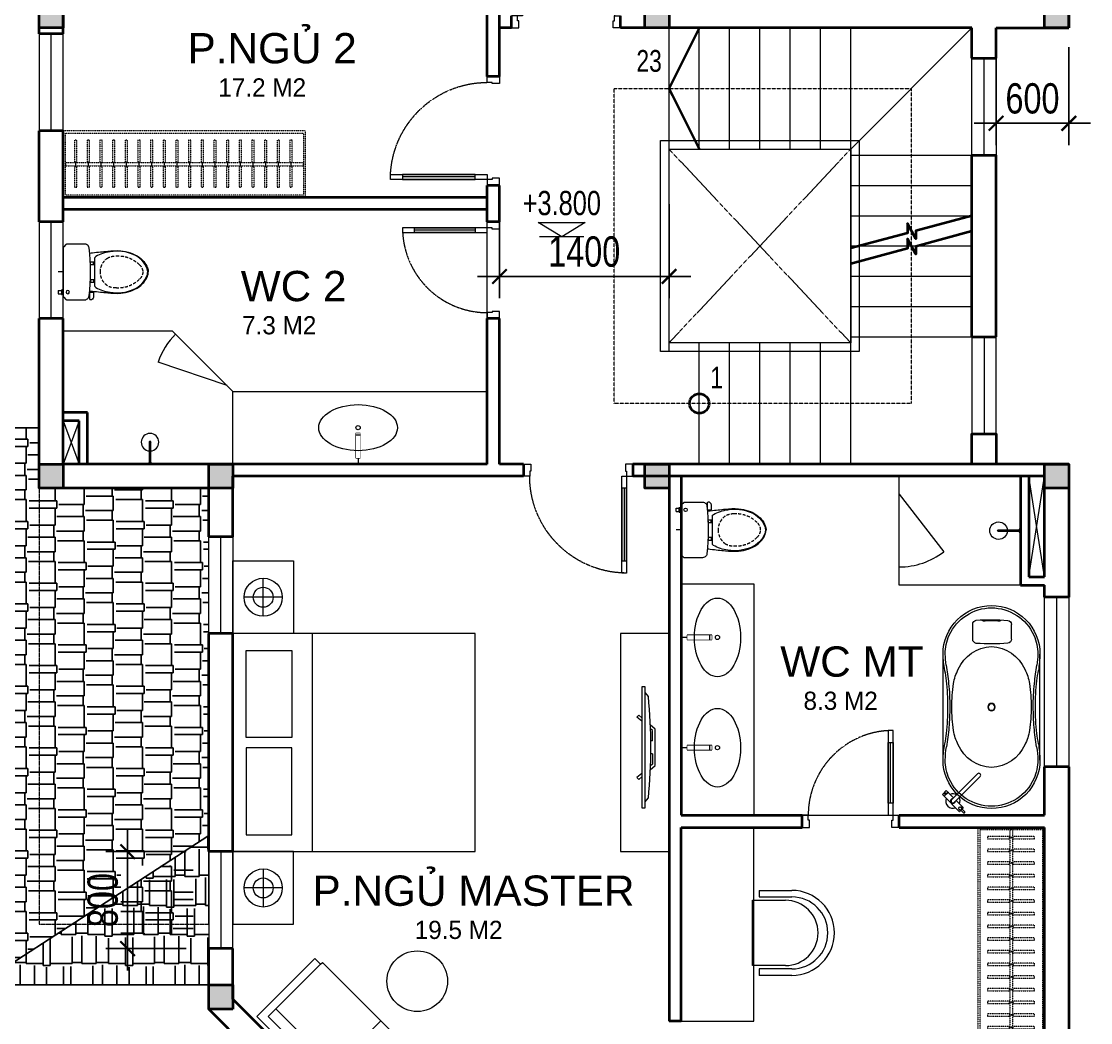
# Model space of a CAD drawing. Header units: millimetres. Extents: x 33748 to 451939, y -263262 to 62681.
# Drawn here: x 209962 to 218787, y -73927 to -65662 of the extents above; entities that cross this region are included whole.
import ezdxf

# ---------------------------------------------------------------- set-up
doc = ezdxf.new("R2010")
doc.units = ezdxf.units.MM
doc.header["$PDMODE"] = 98
for name, pattern in [('DASHED', [0.75, 0.5, -0.25]), ('HIDDEN', [0.375, 0.25, -0.125]), ('HIDDEN2', [0.1875, 0.125, -0.0625]), ('X-5M-G-MB PHONGNGU$0$HIDDEN2', [0.1875, 0.125, -0.0625]), ('xref-thap C (mb tang 32-2)$0$HIDDEN', [0.375, 0.25, -0.125]), ('Xref-VCMT-BT3 - tuong bao$0$HIDDEN', [0.375, 0.25, -0.125])]:
    doc.linetypes.add(name, pattern=pattern)
doc.layers.get('Defpoints').update_dxf_attribs({"color": 202, "lineweight": 13})
for name, color, linetype, lineweight in [('-CONCRETE', 1, 'Continuous', 35), ('-DOOR', 137, 'Continuous', 9), ('-FURNITURE', 46, 'Continuous', 9), ('-HIDE', 3, 'HIDDEN', 13), ('-KH', 143, 'Continuous', 13), ('-LINE1', 7, 'Continuous', 18), ('-TEXT', 7, 'Continuous', 15), ('-WALL', 4, 'Continuous', 35), ('Bighome_khuat', 251, 'DASHED', 5)]:
    doc.layers.add(name, color=color, linetype=linetype, lineweight=lineweight)
for name, color, linetype in [('-HATCH CONCRETE', 54, 'Continuous'), ('12. NET DIM', 9, 'Continuous'), ('13. NET HATCH', 252, 'Continuous'), ('SOLO', 7, 'Continuous'), ('TEXT25', 2, 'Continuous')]:
    doc.layers.add(name, color=color, linetype=linetype)
doc.styles.add('1', font='arial.ttf')
doc.styles.add('AVANH', font='', dxfattribs={"width": 0.8})
doc.styles.get("Standard").update_dxf_attribs({"font": 'arial.ttf'})
doc.styles.add('T1', font='', dxfattribs={"height": 200})
doc.styles.get('AVANH').set_extended_font_data('.VnAvantH')
doc.styles.get('T1').set_extended_font_data('VNgeometric Light')
doc.dimstyles.new('C_100A3', dxfattribs={"dimscale": 100, "dimtxt": 2.5, "dimasz": 1.2, "dimexe": 1.8, "dimexo": 0, "dimgap": 0.75, "dimtad": 1, "dimdec": 0, "dimzin": 0, "dimdsep": 46, "dimtxsty": 'AVANH', "dimblk": 'ARCHTICK', "dimcen": 0, "dimdle": 1.8, "dimclrd": 256, "dimclre": 256, "dimclrt": 7, "dimadec": 0, "dimazin": 0, "dimtfac": 0.0001, "dimtdec": 0, "dimtix": 1, "dimtmove": 2, "dimatfit": 3, "dimldrblk": 'ARCHTICK', "dimfxl": 1.8, "dimtolj": 1, "dimtzin": 0, "dimarcsym": 0})

# ---------------------------------------------------------------- blocks, each defined once
blk = doc.blocks.new('_ARCHTICK')
at = {"const_width": 0.15}
blk.add_lwpolyline([(-0.5, -0.5), (0.5, 0.5)], dxfattribs=at)
blk = doc.blocks.new('*D138')
at = {"layer": '12. NET DIM', "lineweight": -2, "transparency": 16777216}
for p, q in [((218007.5, -65875), (218007.5, -66683.1)), ((218607.5, -65875), (218607.5, -66683.1)), ((218787.5, -66503.1), (217827.5, -66503.1))]:
    blk.add_line(p, q, dxfattribs=at)
at = {"layer": 'Defpoints', "color": 0, "transparency": 16777216}
for p in [(218007.5, -65875), (218607.5, -65875), (218007.5, -66503.1)]:
    blk.add_point(p, dxfattribs=at)
at = {"layer": '12. NET DIM', "lineweight": -2, "transparency": 16777216, "xscale": 120, "yscale": 120, "zscale": 120, "rotation": 180}
blk.add_blockref('_ARCHTICK', (218007.5, -66503.1), dxfattribs=at)
at = {"layer": '12. NET DIM', "lineweight": -2, "transparency": 16777216, "xscale": 120, "yscale": 120, "zscale": 120}
blk.add_blockref('_ARCHTICK', (218607.5, -66503.1), dxfattribs=at)
at = {"layer": '12. NET DIM', "color": 7, "transparency": 16777216, "insert": (218307.5, -66298.8), "char_height": 250, "attachment_point": 5, "style": 'AVANH'}
blk.add_mtext('\\A1;600', dxfattribs=at)
blk = doc.blocks.new('A$C52EE6B0C')
for p, q in [((-17.21, 15.73), (17.22, 15.73)), ((-17.21, -15.76), (17.25, -15.76))]:
    blk.add_line(p, q)
for radius in [1.2, 1.06]:
    blk.add_circle((0, -0.01), radius)
for centre, radius, start, end in [((-17.24, -0.01), 15.75, 90, 180.006), ((-17.26, 0.1), 14.92, 89.8926, 114.0143), ((-18.18, -21.57), 37.31, 80.3254, 88.5595), ((-17.86, -16.41), 31.44, 80.9553, 88.8517), ((3.49, 116.01), 102.69, 260.8064, 264.3565), ((10, 158.8), 145.24, 261.3218, 262.6566), ((-0.88, 77.07), 62.8, 262.9723, 270.8035), ((0.89, 77.07), 62.8, 269.1965, 277.0277), ((0.58, 84.46), 70.9, 269.5363, 275.751), ((-18.44, 226.88), 214.55, 276.9922, 278.5968), ((-9.99, 158.8), 145.24, 277.3434, 278.6782), ((18.19, -21.57), 37.31, 91.4405, 99.6746), ((17.5, -11.01), 26.04, 90.5716, 98.5262), ((17.38, 0.65), 14.38, 65.524, 90.5716), ((17.25, -0.01), 15.75, 359.994, 90), ((-17.21, 0), 15.03, 114.0143, 180.0588), ((-7.45, -0.4), 12.19, 113.3669, 178.172), ((-5.42, -2.21), 14.69, 98.5198, 117.8513), ((-0.26, -36.68), 49.55, 89.6984, 98.5198), ((-0.44, 89.41), 75.84, 265.3361, 270.3355), ((0.27, -36.68), 49.55, 81.4802, 90.3016), ((5.43, -2.21), 14.69, 62.1487, 81.4802), ((7.46, -0.4), 12.19, 1.828, 66.6331), ((17.03, -0.12), 15.22, 0.4019, 65.524), ((28.3, 2.77), 0.286, 160.8079, 185.6776), ((1.03, 0.06), 27.11, 359.8448, 5.6776), ((28.15, 2.82), 0.123, 123.4741, 160.8079), ((28.12, 2.87), 0.0732, 85.7912, 123.4741), ((28.11, 2.83), 0.109, 39.0943, 85.7912), ((27.99, 2.72), 0.275, 4.9413, 41.0024), ((1.84, 0.05), 26.56, 359.8607, 5.8154), ((-17.24, -0.02), 15.75, 179.994, 270), ((-17.21, -0.03), 15.03, 179.9411, 245.9857), ((-7.45, 0.37), 12.19, 181.828, 246.6331), ((7.46, 0.37), 12.19, 293.3669, 358.172), ((17.25, -0.02), 15.75, 270, 0.006), ((17.03, 0.09), 15.22, 294.476, 359.5981), ((1.03, -0.09), 27.11, 354.3224, 0.1552), ((28.3, -2.8), 0.286, 174.3224, 199.1921), ((28.15, -2.85), 0.123, 199.1921, 236.5259), ((28.12, -2.89), 0.0732, 236.5259, 274.2088), ((28.11, -2.86), 0.109, 274.2088, 320.9057), ((27.99, -2.75), 0.275, 318.9976, 355.0587), ((1.84, -0.08), 26.56, 354.1846, 0.1393), ((-17.26, -0.13), 14.92, 245.9857, 270.1074), ((3.49, -116.04), 102.69, 95.6435, 99.1936), ((-5.42, 2.18), 14.69, 242.1487, 261.4802), ((-0.26, 36.65), 49.55, 261.4802, 270.3016), ((-0.44, -89.44), 75.84, 89.6645, 94.6639), ((0.27, 36.65), 49.55, 269.6984, 278.5198), ((0.58, -84.49), 70.9, 84.249, 90.4637), ((5.43, 2.18), 14.69, 278.5198, 297.8513), ((17.38, -0.67), 14.38, 269.4284, 294.476), ((-18.18, 21.54), 37.31, 271.4405, 279.6746), ((-17.86, 16.38), 31.44, 271.1483, 279.0447), ((10, -158.82), 145.24, 97.3434, 98.6782), ((-0.88, -77.1), 62.8, 89.1965, 97.0277), ((0.89, -77.1), 62.8, 82.9723, 90.8035), ((-18.44, -226.91), 214.55, 81.4032, 83.0078), ((-9.99, -158.82), 145.24, 81.3218, 82.6566), ((18.19, 21.54), 37.31, 260.3254, 268.5595), ((17.5, 10.99), 26.04, 261.4738, 269.4284)]:
    blk.add_arc(centre, radius, start, end)
at = {"layer": 'Defpoints'}
for tag, p in [('MODELNUMBER', (0, 0)), ('TRADENAME', (0, 0)), ('PRODUCT', (0, 0)), ('MATERIAL', (0, -0.01))]:
    blk.add_attdef(tag, p, '', height=0.001, dxfattribs=at)
blk = doc.blocks.new('A$C4D835AF5')
at = {"layer": '-FURNITURE', "ltscale": 8}
for p, q in [((-3.94, 0.33), (-3.94, 0.87)), ((-3.86, 0.31), (-3.92, 0.31)), ((3.15, 0.91), (-3.9, 0.91)), ((-3.55, 0.46), (-3.55, 0.49)), ((-3.34, 0.49), (-3.34, 0.46)), ((-0.59, 0), (-0.59, -12.09)), ((0.59, 0), (0.59, -12.09)), ((3.15, -0.91), (3.15, 0.91)), ((3.17, 0.9), (3.15, 0.9)), ((3.17, -0.9), (3.17, 0.9)), ((3.19, 0.91), (3.98, 0.91)), ((4, -0.89), (4, 0.89)), ((-3.94, -0.87), (-3.94, -0.33)), ((-3.86, -0.31), (-3.92, -0.31)), ((-0.59, -0.91), (-3.9, -0.91)), ((-3.7, -0.45), (-3.7, -0.42)), ((-3.63, -0.46), (-3.62, -0.45)), ((-3.59, -0.47), (-3.59, -0.46)), ((-3.52, -0.47), (-3.52, -0.47)), ((-3.48, -0.49), (-3.49, -0.47)), ((-3.41, -0.49), (-3.4, -0.47)), ((-3.37, -0.47), (-3.37, -0.47)), ((-3.3, -0.47), (-3.3, -0.46)), ((-3.26, -0.46), (-3.27, -0.45)), ((-3.19, -0.45), (-3.19, -0.42)), ((3.15, -0.91), (0.59, -0.91)), ((3.17, -0.9), (3.15, -0.9)), ((3.19, -0.91), (3.98, -0.91))]:
    blk.add_line(p, q, dxfattribs=at)
for radius in [0.311, 0.264]:
    blk.add_circle((3.58, 0), radius, dxfattribs=at)
for centre, radius, start, end in [((-5.16, 0), 0.25, 92.2606, 178.0931), ((-5.17, -0.01), 0.24, 175.3989, 267.6837), ((-5.41, -2528.91), 2529.16, 89.96608, 89.99458), ((-3.9, 0.87), 0.0394, 90, 180), ((-3.92, 0.33), 0.0197, 180, 270), ((-3.44, -0.18), 0.68, 90.0156, 98.8981), ((-3.45, -0.18), 0.68, 81.1019, 89.9843), ((0, 0), 2.36, 22.5403, 157.4597), ((0, 0), 0.787, 318.5904, 221.4096), ((0, 0), 0.591, 0, 180), ((3.19, 0.89), 0.0197, 90, 180), ((3.98, 0.89), 0.0197, 0, 90), ((-4.56, 275.44), 275.69, 269.8714, 270.1344), ((-3.92, -0.33), 0.0197, 90, 180), ((-3.9, -0.87), 0.0394, 180, 270), ((-3.69, -0.45), 0.0116, 184.9731, 258.0341), ((-3.65, -0.25), 0.212, 257.2816, 272.5837), ((-3.64, -0.45), 0.0113, 272.4657, 345.4476), ((-3.58, -0.47), 0.0111, 186.415, 247.4427), ((-3.54, -0.29), 0.191, 257.5175, 274.7853), ((-3.53, -0.47), 0.013, 270.8628, 343.9334), ((-3.47, -0.49), 0.0123, 192.379, 260.1423), ((-3.45, -0.3), 0.207, 262.2006, 277.9341), ((-3.42, -0.49), 0.0113, 277.3078, 350.62), ((-3.36, -0.47), 0.012, 194.1286, 259.0417), ((-3.34, -0.27), 0.209, 264.2063, 279.0284), ((-3.31, -0.47), 0.013, 269.1876, 350.2219), ((-3.25, -0.45), 0.0111, 194.1922, 261.8514), ((-3.24, -0.24), 0.225, 267.1756, 281.6728), ((-3.2, -0.45), 0.0128, 280.6032, 352.1474), ((0, 0), 2.36, 202.5403, 255.4906), ((0, 0), 2.36, 284.5093, 337.4597), ((3.19, -0.89), 0.0197, 180, 270), ((3.98, -0.89), 0.0197, 270, 0), ((0, -12.09), 0.591, 180, 0)]:
    blk.add_arc(centre, radius, start, end, dxfattribs=at)
blk.add_ellipse((-3.44, 0), major_axis=(0.555, 0), ratio=0.849194, dxfattribs=at)
for tag, p in [('MODELNUMBER', (0, 0.01)), ('TRADENAME', (0, 0.01)), ('PRODUCT', (0, 0.01)), ('MATERIAL', (0, 0))]:
    blk.add_attdef(tag, p, '', height=0.001, dxfattribs=at)
blk = doc.blocks.new('A$C513779E1')
at = {"layer": '-FURNITURE', "ltscale": 5}
for p, q in [((-155.7, -560.1), (-155.7, -682.4)), ((164.3, -560.8), (164.3, -681.6))]:
    blk.add_line(p, q, dxfattribs=at)
for centre, radius, start, end in [((-121.5, -559.8), 34.2, 97.7975, 180.47864), ((-0.7, -2204.4), 1683.2, 85.38531, 94.27463), ((130.1, -560.6), 34.2, 359.55879, 82.23993), ((-121.5, -682.7), 34.2, 179.46505, 262.14619), ((130.1, -681.9), 34.2, 277.70376, 0.3849), ((-1.1, 961.9), 1683.2, 265.73815, 274.62744)]:
    blk.add_arc(centre, radius, start, end, dxfattribs=at)
at = {"layer": '-FURNITURE', "ltscale": 8}
ref = blk.add_blockref('A$C4D835AF5', (-319.2, 776.1), dxfattribs=dict(at, xscale=-25.08682081009749, yscale=25.08682081009749, zscale=25.08682081009749, rotation=45))
ref.add_attrib('MODELNUMBER', 'K-T97328-4', (-319.3, 776.3), dxfattribs={"layer": 'Defpoints', "height": 0.0251, "rotation": 225})
ref.add_attrib('TRADENAME', 'PURIST', (-319.2, 776.3), dxfattribs={"layer": 'Defpoints', "height": 0.0251, "rotation": 225})
ref.add_attrib('PRODUCT', 'BATH FILLER', (-319.2, 776.2), dxfattribs={"layer": 'Defpoints', "height": 0.0251, "rotation": 225})
ref.add_attrib('MATERIAL', 'PREMIUM MATERIALS', (-319.2, 776.2), dxfattribs={"layer": 'Defpoints', "height": 0.0251, "rotation": 225})
at = {"layer": '-FURNITURE', "xscale": 25.39829667096628, "yscale": 25.39829667096628, "zscale": 25.39829667096628, "rotation": 270}
blk.add_blockref('A$C52EE6B0C', (0, 0), dxfattribs=at).add_auto_attribs({'MODELNUMBER': 'K-1800', 'TRADENAME': 'ABRAZO', 'PRODUCT': 'BATH', 'MATERIAL': 'LITHOCAST'})
blk = doc.blocks.new('shower')
for points in [[(180919.3, -32316.5), (180912.3, -32316.5), (180912.3, -32146.6), (180919.3, -32146.6)], [(180929.4, -32326.6), (180902.3, -32326.6), (180902.3, -32316.5), (180929.4, -32316.5)]]:
    blk.add_lwpolyline(points, close=True)
for radius, start, end in [(72, 272.79067, 267.20933), (8.35, 294.83554, 245.16446)]:
    blk.add_arc((180915.8, -32146.6), radius, start, end)
blk = doc.blocks.new('A$C18091ED7')
for p, q in [((0, -42.1), (0, 0)), ((146.1, -26.6), (179.2, -26.6)), ((146.1, -26.6), (146.1, -30.2)), ((146.1, -30.2), (165.8, -30.2)), ((153.1, -36.8), (146.1, -30.2)), ((152.3, 0), (152.3, -26.6)), ((152.3, 0), (179.2, 0)), ((153.1, -36.8), (165.8, -36.8)), ((153.1, -39.7), (153.1, -36.8)), ((153.1, -39.7), (178.4, -39.7)), ((153.1, -39.7), (178.4, -39.7)), ((153.1, -39.7), (153.1, -42.1)), ((185.4, -30.2), (165.8, -30.2)), ((178.4, -36.8), (165.8, -36.8)), ((185.4, -30.2), (178.4, -36.8)), ((178.4, -36.8), (178.4, -39.7)), ((178.4, -39.7), (178.4, -42.1)), ((179.2, 0), (179.2, -26.6)), ((179.2, -26.6), (185.4, -26.6)), ((185.4, -26.6), (185.4, -30.2)), ((165.4, -262), (165.4, -289.7)), ((167.9, -259.5), (228.1, -259.5)), ((230.6, -274.3), (230.6, -262)), ((-83.3, -267.4), (-83.3, -300)), ((-83.3, -278.5), (-83.3, -287.6)), ((-60.9, -290), (-83.3, -290)), ((-62.9, -265.4), (-81.3, -265.4)), ((-60.9, -267.4), (-60.9, -300)), ((60.9, -267.4), (60.9, -300)), ((60.9, -290), (83.3, -290)), ((62.9, -265.4), (81.3, -265.4)), ((83.3, -267.4), (83.3, -300)), ((83.3, -278.5), (83.3, -287.6)), ((167.9, -292.2), (206.7, -292.2))]:
    blk.add_line(p, q)
for points in [[(230, -218.5, -0.137407), (225.5, -234.6), (221.8, -240.7, -0.236081), (198.3, -255.5, -0.051961), (-198.3, -255.5, -0.236081), (-221.8, -240.7), (-225.5, -234.6, -0.137407), (-230, -218.5), (-230, -72, -0.198912), (-226.4, -63.2), (-208.9, -45.8, -0.198912), (-200.1, -42.1), (0, -42.1), (200.1, -42.1, -0.198912), (208.9, -45.8), (226.4, -63.2, -0.198912), (230, -72)], [(144.1, -619, -0.212405), (26.3, -734.5, -0.027685), (-0.6, -738.6, -0.022279), (-26.3, -734.5, -0.212405), (-144.1, -619, -0.142796), (-167.2, -428, -0.093005), (-127.9, -309.1, -0.256439), (-111.2, -300), (0, -300), (111.2, -300, -0.256439), (127.9, -309.1, -0.093005), (167.2, -428, -0.142796)]]:
    blk.add_lwpolyline(points, format="xyb", close=True)
at = {"linetype": 'xref-thap C (mb tang 32-2)$0$HIDDEN', "ltscale": 100}
blk.add_lwpolyline([(61, -669, -0.199031), (0, -698.8, -0.199031), (-61, -669, -0.218924), (-131.9, -478.3, -0.153791), (-112.5, -404, -0.236701), (0, -347.6, -0.236701), (112.5, -404, -0.153791), (131.9, -478.3, -0.218924)], format="xyb", close=True, dxfattribs=at)
blk.add_circle((165.8, -78.4), 13.9)
for centre, radius, start, end in [((167.9, -262), 2.47, 90, 180), ((-81.3, -267.4), 1.98, 90, 180), ((-62.9, -267.4), 1.98, 0, 90), ((62.9, -267.4), 1.98, 90, 180), ((81.3, -267.4), 1.98, 0, 90), ((167.9, -289.7), 2.47, 180, 270), ((206.7, -276.7), 15.5, 270, 306.46585), ((168.4, -224.8), 80.1, 306.46585, 320.31229), ((228.1, -274.3), 2.47, 320.31229, 0)]:
    blk.add_arc(centre, radius, start, end)
for points in [[(-155.6, -259.5), (-156.6, -267.3), (-164.3, -328.4), (-169.2, -385.1), (-183.7, -527.8), (-135.6, -679.1), (-50.3, -735.2), (-19.7, -741.1), (0, -743.7)], [(155.6, -259.5), (156.6, -267.3), (164.3, -328.4), (169.2, -385.1), (183.7, -527.8), (135.6, -679.1), (50.3, -735.2), (19.7, -741.1), (0, -743.7)]]:
    blk.add_open_spline(points, degree=3, knots=[130.613938, 130.613938, 130.613938, 130.613938, 152.852109, 311.129351, 417.703951, 561.383393, 697.692632, 710.812262, 710.812262, 710.812262, 710.812262])
blk = doc.blocks.new('*U52')
at = {"color": 251}
blk.add_line((-70, 100), (-70, 600), dxfattribs=at)
for points in [[(-50, 0), (-50, 700), (-90, 700), (-90, 0)], [(-50, 100), (-90, 100), (-90, 600), (-50, 600)], [(-800, -100), (-740, -100), (-740, -40), (-750, -40), (-750, 0), (-800, 0)], [(0, -100), (-60, -100), (-60, -40), (-50, -40), (-50, 0), (0, 0)]]:
    blk.add_lwpolyline(points, close=True)
at = {"layer": 'Bighome_khuat', "linetype": 'Xref-VCMT-BT3 - tuong bao$0$HIDDEN'}
blk.add_arc((-50, 0), 700, 90, 180, dxfattribs=at)
blk = doc.blocks.new('*U139')
at = {"linetype": 'X-5M-G-MB PHONGNGU$0$HIDDEN2'}
for points in [[(0, 600), (0, 0), (3054.4, 0), (3054.4, 600)], [(3034.4, 580), (3034.4, 20), (20, 20), (20, 580)], [(3034.4, 286.7), (3034.4, 313.1), (20, 313.1), (20, 286.7)], [(113.8, 319.2), (109.4, 319.2), (109.4, 280.4), (113.8, 280.4)], [(227.8, 319.2), (223.4, 319.2), (223.4, 280.4), (227.8, 280.4)], [(341.8, 319.2), (337.4, 319.2), (337.4, 280.4), (341.8, 280.4)], [(455.8, 319.2), (451.4, 319.2), (451.4, 280.4), (455.8, 280.4)], [(569.8, 319.2), (565.4, 319.2), (565.4, 280.4), (569.8, 280.4)], [(683.8, 319.2), (679.4, 319.2), (679.4, 280.4), (683.8, 280.4)], [(797.8, 319.2), (793.4, 319.2), (793.4, 280.4), (797.8, 280.4)], [(911.8, 319.2), (907.4, 319.2), (907.4, 280.4), (911.8, 280.4)], [(1025.8, 319.2), (1021.4, 319.2), (1021.4, 280.4), (1025.8, 280.4)], [(1139.8, 319.2), (1135.4, 319.2), (1135.4, 280.4), (1139.8, 280.4)], [(1253.8, 319.2), (1249.4, 319.2), (1249.4, 280.4), (1253.8, 280.4)], [(1367.8, 319.2), (1363.4, 319.2), (1363.4, 280.4), (1367.8, 280.4)], [(1481.8, 319.2), (1477.4, 319.2), (1477.4, 280.4), (1481.8, 280.4)], [(1595.8, 319.2), (1591.4, 319.2), (1591.4, 280.4), (1595.8, 280.4)], [(1709.8, 319.2), (1705.4, 319.2), (1705.4, 280.4), (1709.8, 280.4)], [(1823.8, 319.2), (1819.4, 319.2), (1819.4, 280.4), (1823.8, 280.4)], [(1937.8, 319.2), (1933.4, 319.2), (1933.4, 280.4), (1937.8, 280.4)], [(2051.8, 319.2), (2047.4, 319.2), (2047.4, 280.4), (2051.8, 280.4)], [(2165.8, 319.2), (2161.4, 319.2), (2161.4, 280.4), (2165.8, 280.4)], [(2279.8, 319.2), (2275.4, 319.2), (2275.4, 280.4), (2279.8, 280.4)], [(2393.8, 319.2), (2389.4, 319.2), (2389.4, 280.4), (2393.8, 280.4)], [(2507.8, 319.2), (2503.4, 319.2), (2503.4, 280.4), (2507.8, 280.4)], [(2621.8, 319.2), (2617.4, 319.2), (2617.4, 280.4), (2621.8, 280.4)], [(2735.8, 319.2), (2731.4, 319.2), (2731.4, 280.4), (2735.8, 280.4)], [(2849.8, 319.2), (2845.4, 319.2), (2845.4, 280.4), (2849.8, 280.4)], [(2963.8, 319.2), (2959.4, 319.2), (2959.4, 280.4), (2963.8, 280.4)]]:
    blk.add_lwpolyline(points, close=True, dxfattribs=at)
for points in [[(122.2, 313.1), (122.2, 515.2), (100.2, 515.2), (100.2, 313.1)], [(236.2, 313.1), (236.2, 515.2), (214.2, 515.2), (214.2, 313.1)], [(350.2, 313.1), (350.2, 515.2), (328.2, 515.2), (328.2, 313.1)], [(464.2, 313.1), (464.2, 515.2), (442.2, 515.2), (442.2, 313.1)], [(578.2, 313.1), (578.2, 515.2), (556.2, 515.2), (556.2, 313.1)], [(692.2, 313.1), (692.2, 515.2), (670.2, 515.2), (670.2, 313.1)], [(806.2, 313.1), (806.2, 515.2), (784.2, 515.2), (784.2, 313.1)], [(920.2, 313.1), (920.2, 515.2), (898.2, 515.2), (898.2, 313.1)], [(1034.2, 313.1), (1034.2, 515.2), (1012.2, 515.2), (1012.2, 313.1)], [(1148.2, 313.1), (1148.2, 515.2), (1126.2, 515.2), (1126.2, 313.1)], [(1262.2, 313.1), (1262.2, 515.2), (1240.2, 515.2), (1240.2, 313.1)], [(1376.2, 313.1), (1376.2, 515.2), (1354.2, 515.2), (1354.2, 313.1)], [(1490.2, 313.1), (1490.2, 515.2), (1468.2, 515.2), (1468.2, 313.1)], [(1604.2, 313.1), (1604.2, 515.2), (1582.2, 515.2), (1582.2, 313.1)], [(1718.2, 313.1), (1718.2, 515.2), (1696.2, 515.2), (1696.2, 313.1)], [(1832.2, 313.1), (1832.2, 515.2), (1810.2, 515.2), (1810.2, 313.1)], [(1946.2, 313.1), (1946.2, 515.2), (1924.2, 515.2), (1924.2, 313.1)], [(2060.2, 313.1), (2060.2, 515.2), (2038.2, 515.2), (2038.2, 313.1)], [(2174.2, 313.1), (2174.2, 515.2), (2152.2, 515.2), (2152.2, 313.1)], [(2288.2, 313.1), (2288.2, 515.2), (2266.2, 515.2), (2266.2, 313.1)], [(2402.2, 313.1), (2402.2, 515.2), (2380.2, 515.2), (2380.2, 313.1)], [(2516.2, 313.1), (2516.2, 515.2), (2494.2, 515.2), (2494.2, 313.1)], [(2630.2, 313.1), (2630.2, 515.2), (2608.2, 515.2), (2608.2, 313.1)], [(2744.2, 313.1), (2744.2, 515.2), (2722.2, 515.2), (2722.2, 313.1)], [(2858.2, 313.1), (2858.2, 515.2), (2836.2, 515.2), (2836.2, 313.1)], [(2972.2, 313.1), (2972.2, 515.2), (2950.2, 515.2), (2950.2, 313.1)], [(100.2, 286.7), (100.2, 92.1), (122.2, 92.1), (122.2, 286.7)], [(214.2, 286.7), (214.2, 92.1), (236.2, 92.1), (236.2, 286.7)], [(328.2, 286.7), (328.2, 92.1), (350.2, 92.1), (350.2, 286.7)], [(442.2, 286.7), (442.2, 92.1), (464.2, 92.1), (464.2, 286.7)], [(556.2, 286.7), (556.2, 92.1), (578.2, 92.1), (578.2, 286.7)], [(670.2, 286.7), (670.2, 92.1), (692.2, 92.1), (692.2, 286.7)], [(784.2, 286.7), (784.2, 92.1), (806.2, 92.1), (806.2, 286.7)], [(898.2, 286.7), (898.2, 92.1), (920.2, 92.1), (920.2, 286.7)], [(1012.2, 286.7), (1012.2, 92.1), (1034.2, 92.1), (1034.2, 286.7)], [(1126.2, 286.7), (1126.2, 92.1), (1148.2, 92.1), (1148.2, 286.7)], [(1240.2, 286.7), (1240.2, 92.1), (1262.2, 92.1), (1262.2, 286.7)], [(1354.2, 286.7), (1354.2, 92.1), (1376.2, 92.1), (1376.2, 286.7)], [(1468.2, 286.7), (1468.2, 92.1), (1490.2, 92.1), (1490.2, 286.7)], [(1582.2, 286.7), (1582.2, 92.1), (1604.2, 92.1), (1604.2, 286.7)], [(1696.2, 286.7), (1696.2, 92.1), (1718.2, 92.1), (1718.2, 286.7)], [(1810.2, 286.7), (1810.2, 92.1), (1832.2, 92.1), (1832.2, 286.7)], [(1924.2, 286.7), (1924.2, 92.1), (1946.2, 92.1), (1946.2, 286.7)], [(2038.2, 286.7), (2038.2, 92.1), (2060.2, 92.1), (2060.2, 286.7)], [(2152.2, 286.7), (2152.2, 92.1), (2174.2, 92.1), (2174.2, 286.7)], [(2266.2, 286.7), (2266.2, 92.1), (2288.2, 92.1), (2288.2, 286.7)], [(2380.2, 286.7), (2380.2, 92.1), (2402.2, 92.1), (2402.2, 286.7)], [(2494.2, 286.7), (2494.2, 92.1), (2516.2, 92.1), (2516.2, 286.7)], [(2608.2, 286.7), (2608.2, 92.1), (2630.2, 92.1), (2630.2, 286.7)], [(2722.2, 286.7), (2722.2, 92.1), (2744.2, 92.1), (2744.2, 286.7)], [(2836.2, 286.7), (2836.2, 92.1), (2858.2, 92.1), (2858.2, 286.7)], [(2950.2, 286.7), (2950.2, 92.1), (2972.2, 92.1), (2972.2, 286.7)]]:
    blk.add_lwpolyline(points, dxfattribs=at)
blk = doc.blocks.new('A$C8a974c9c')
for p, q in [((1750.1, 2642.6), (1750.1, 2957.4)), ((1592.7, 2800), (1907.5, 2800)), ((1343, 2500), (1343, 700)), ((1750.1, 557.4), (1750.1, 242.6)), ((1592.7, 400), (1907.5, 400))]:
    blk.add_line(p, q)
for points in [[(2000, 3100), (1500.2, 3100), (1500.2, 2500), (2000, 2500)], [(1891, 2360), (1514.5, 2360), (1514.5, 1642.5), (1891, 1642.5)], [(1891, 840), (1514.5, 840), (1514.5, 1557.5), (1891, 1557.5)], [(2000, 100), (1500.2, 100), (1500.2, 700), (2000, 700)]]:
    blk.add_lwpolyline(points, close=True)
blk.add_lwpolyline([(2000, 2500), (0, 2500), (0, 700), (2000, 700), (2000, 2500)])
for centre, radius in [((1750.1, 2800), 157.4), ((1750.1, 2800), 82.4), ((1750.1, 400), 157.4), ((1750.1, 400), 82.4)]:
    blk.add_circle(centre, radius)
blk = doc.blocks.new('*U53')
at = {"color": 251}
blk.add_line((-70, 100), (-70, 700), dxfattribs=at)
for points in [[(-50, 0), (-50, 800), (-90, 800), (-90, 0)], [(-50, 100), (-90, 100), (-90, 700), (-50, 700)], [(-900, -100), (-840, -100), (-840, -40), (-850, -40), (-850, 0), (-900, 0)], [(0, -100), (-60, -100), (-60, -40), (-50, -40), (-50, 0), (0, 0)]]:
    blk.add_lwpolyline(points, close=True)
at = {"layer": 'Bighome_khuat', "linetype": 'Xref-VCMT-BT3 - tuong bao$0$HIDDEN'}
blk.add_arc((-50, 0), 800, 90, 180, dxfattribs=at)
blk = doc.blocks.new('XR.MB.LM123$0$tvi 1')
blk.add_lwpolyline([(28.5, 0), (28.5, -1000), (0, -1000), (0, 0)], close=True)
for points in [[(28.5, -50.3), (52.4, -80.9)], [(-24.1, -235.6), (-39.1, -251.8)], [(0, -284.8), (-39.1, -251.8)], [(0, -256), (-24.1, -235.6)], [(69.7, -315.1), (111.2, -350.3), (111.2, -649.7), (69.7, -684.9)], [(89.1, -445.7), (89.1, -360), (70.9, -344.6)], [(89.1, -445.7), (73.5, -445.7)], [(89.1, -554.3), (89.1, -640), (70.9, -655.4)], [(89.1, -554.3), (73.5, -554.3)], [(0, -715.2), (-39.1, -748.2)], [(-24.1, -764.4), (-39.1, -748.2)], [(0, -744), (-24.1, -764.4)], [(28.5, -949.7), (52.4, -919.1)]]:
    blk.add_lwpolyline(points)
blk.add_arc((-4025.2, -500), 4099, 354.13109, 5.86891)
blk = doc.blocks.new('Sink_Cicle')
blk.add_lwpolyline([(17.5, -50), (-17.5, -50), (-17.5, -252.3), (17.5, -252.3)], close=True)
blk.add_circle((0, -300), 17.5)
at = {"layer": 'Defpoints'}
blk.add_line((0, -100), (0, 0), dxfattribs=at)
blk.add_wipeout([(17.5, -50), (-17.5, -50), (-17.5, -252.3), (17.5, -252.3)])
at = {"layer": '-FURNITURE', "linetype": 'Continuous'}
blk.add_ellipse((0, -300), major_axis=(-325, 0), ratio=0.584615, dxfattribs=at)
blk.add_line((-17.5, -237.3), (17.5, -237.3))
blk = doc.blocks.new('*U59')
at = {"linetype": 'X-5M-G-MB PHONGNGU$0$HIDDEN2'}
for points in [[(0, 600), (0, 0), (2181.8, 0), (2181.8, 600)], [(2161.8, 580), (2161.8, 20), (20, 20), (20, 580)], [(2161.8, 286.7), (2161.8, 313.1), (20, 313.1), (20, 286.7)], [(113.8, 319.2), (109.4, 319.2), (109.4, 280.4), (113.8, 280.4)], [(227.8, 319.2), (223.4, 319.2), (223.4, 280.4), (227.8, 280.4)], [(341.8, 319.2), (337.4, 319.2), (337.4, 280.4), (341.8, 280.4)], [(455.8, 319.2), (451.4, 319.2), (451.4, 280.4), (455.8, 280.4)], [(569.8, 319.2), (565.4, 319.2), (565.4, 280.4), (569.8, 280.4)], [(683.8, 319.2), (679.4, 319.2), (679.4, 280.4), (683.8, 280.4)], [(797.8, 319.2), (793.4, 319.2), (793.4, 280.4), (797.8, 280.4)], [(911.8, 319.2), (907.4, 319.2), (907.4, 280.4), (911.8, 280.4)], [(1025.8, 319.2), (1021.4, 319.2), (1021.4, 280.4), (1025.8, 280.4)], [(1139.8, 319.2), (1135.4, 319.2), (1135.4, 280.4), (1139.8, 280.4)], [(1253.8, 319.2), (1249.4, 319.2), (1249.4, 280.4), (1253.8, 280.4)], [(1367.8, 319.2), (1363.4, 319.2), (1363.4, 280.4), (1367.8, 280.4)], [(1481.8, 319.2), (1477.4, 319.2), (1477.4, 280.4), (1481.8, 280.4)], [(1595.8, 319.2), (1591.4, 319.2), (1591.4, 280.4), (1595.8, 280.4)], [(1709.8, 319.2), (1705.4, 319.2), (1705.4, 280.4), (1709.8, 280.4)], [(1823.8, 319.2), (1819.4, 319.2), (1819.4, 280.4), (1823.8, 280.4)], [(1937.8, 319.2), (1933.4, 319.2), (1933.4, 280.4), (1937.8, 280.4)], [(2051.8, 319.2), (2047.4, 319.2), (2047.4, 280.4), (2051.8, 280.4)]]:
    blk.add_lwpolyline(points, close=True, dxfattribs=at)
for points in [[(122.2, 313.1), (122.2, 515.2), (100.2, 515.2), (100.2, 313.1)], [(236.2, 313.1), (236.2, 515.2), (214.2, 515.2), (214.2, 313.1)], [(350.2, 313.1), (350.2, 515.2), (328.2, 515.2), (328.2, 313.1)], [(464.2, 313.1), (464.2, 515.2), (442.2, 515.2), (442.2, 313.1)], [(578.2, 313.1), (578.2, 515.2), (556.2, 515.2), (556.2, 313.1)], [(692.2, 313.1), (692.2, 515.2), (670.2, 515.2), (670.2, 313.1)], [(806.2, 313.1), (806.2, 515.2), (784.2, 515.2), (784.2, 313.1)], [(920.2, 313.1), (920.2, 515.2), (898.2, 515.2), (898.2, 313.1)], [(1034.2, 313.1), (1034.2, 515.2), (1012.2, 515.2), (1012.2, 313.1)], [(1148.2, 313.1), (1148.2, 515.2), (1126.2, 515.2), (1126.2, 313.1)], [(1262.2, 313.1), (1262.2, 515.2), (1240.2, 515.2), (1240.2, 313.1)], [(1376.2, 313.1), (1376.2, 515.2), (1354.2, 515.2), (1354.2, 313.1)], [(1490.2, 313.1), (1490.2, 515.2), (1468.2, 515.2), (1468.2, 313.1)], [(1604.2, 313.1), (1604.2, 515.2), (1582.2, 515.2), (1582.2, 313.1)], [(1718.2, 313.1), (1718.2, 515.2), (1696.2, 515.2), (1696.2, 313.1)], [(1832.2, 313.1), (1832.2, 515.2), (1810.2, 515.2), (1810.2, 313.1)], [(1946.2, 313.1), (1946.2, 515.2), (1924.2, 515.2), (1924.2, 313.1)], [(2060.2, 313.1), (2060.2, 515.2), (2038.2, 515.2), (2038.2, 313.1)], [(100.2, 286.7), (100.2, 92.1), (122.2, 92.1), (122.2, 286.7)], [(214.2, 286.7), (214.2, 92.1), (236.2, 92.1), (236.2, 286.7)], [(328.2, 286.7), (328.2, 92.1), (350.2, 92.1), (350.2, 286.7)], [(442.2, 286.7), (442.2, 92.1), (464.2, 92.1), (464.2, 286.7)], [(556.2, 286.7), (556.2, 92.1), (578.2, 92.1), (578.2, 286.7)], [(670.2, 286.7), (670.2, 92.1), (692.2, 92.1), (692.2, 286.7)], [(784.2, 286.7), (784.2, 92.1), (806.2, 92.1), (806.2, 286.7)], [(898.2, 286.7), (898.2, 92.1), (920.2, 92.1), (920.2, 286.7)], [(1012.2, 286.7), (1012.2, 92.1), (1034.2, 92.1), (1034.2, 286.7)], [(1126.2, 286.7), (1126.2, 92.1), (1148.2, 92.1), (1148.2, 286.7)], [(1240.2, 286.7), (1240.2, 92.1), (1262.2, 92.1), (1262.2, 286.7)], [(1354.2, 286.7), (1354.2, 92.1), (1376.2, 92.1), (1376.2, 286.7)], [(1468.2, 286.7), (1468.2, 92.1), (1490.2, 92.1), (1490.2, 286.7)], [(1582.2, 286.7), (1582.2, 92.1), (1604.2, 92.1), (1604.2, 286.7)], [(1696.2, 286.7), (1696.2, 92.1), (1718.2, 92.1), (1718.2, 286.7)], [(1810.2, 286.7), (1810.2, 92.1), (1832.2, 92.1), (1832.2, 286.7)], [(1924.2, 286.7), (1924.2, 92.1), (1946.2, 92.1), (1946.2, 286.7)], [(2038.2, 286.7), (2038.2, 92.1), (2060.2, 92.1), (2060.2, 286.7)]]:
    blk.add_lwpolyline(points, dxfattribs=at)
blk = doc.blocks.new('DANH COT')
at = {"layer": '-KH'}
blk.add_line((0, 0), (368.1, 0), dxfattribs=at)
blk.add_lwpolyline([(379.3, 117.8), (-11.2, 117.8), (184, 0)], close=True, dxfattribs=at)
blk.add_solid([(184, 0), (184, 117.8), (379.3, 117.8), (184, 0)], dxfattribs=at)
at = {"layer": '-TEXT', "style": '1', "width": 0.75}
blk.add_attdef('CAODO', (-142.1, 177.9), '', height=180, dxfattribs=at)
blk = doc.blocks.new('A$C5C575821')
at = {"layer": '-CONCRETE'}
h = blk.add_hatch(color=256, dxfattribs=at)
h.dxf.hatch_style = 1
h.paths.add_polyline_path([(0, 200), (0, 0), (200, 0), (200, 200)])
blk.add_lwpolyline([(0, 0), (200, 0), (200, 200), (0, 200)], close=True, dxfattribs=at)
blk = doc.blocks.new('LUOI M3')
at = {"layer": '-WALL'}
for p in [(-200, 13100), (3100, 13100), (6900, 13100), (8099.7, 11850), (-200, 9399.7), (3100, 9399.7), (8099.7, 9399.7), (-200, 5599.7), (3100, 5599.7), (6699.7, 5599.7), (8099.7, 5599.7), (6699.7, 1299.7), (-200, -200), (5204, -200)]:
    blk.add_blockref('A$C5C575821', p, dxfattribs=at)
blk = doc.blocks.new('*D236')
at = {"layer": '12. NET DIM', "lineweight": -2, "transparency": 16777216}
for p, q in [((210838.3, -73495.7), (210838.3, -72335.7)), ((211321.2, -72515.7), (210658.3, -72515.7)), ((211321.2, -73315.7), (210658.3, -73315.7))]:
    blk.add_line(p, q, dxfattribs=at)
at = {"layer": 'Defpoints', "color": 0, "transparency": 16777216}
for p in [(210838.3, -72515.7), (211321.2, -72515.7), (211321.2, -73315.7)]:
    blk.add_point(p, dxfattribs=at)
at = {"layer": '12. NET DIM', "lineweight": -2, "transparency": 16777216, "xscale": 120, "yscale": 120, "zscale": 120}
for p, rotation in [((210838.3, -72515.7), 90), ((210838.3, -73315.7), 270)]:
    blk.add_blockref('_ARCHTICK', p, dxfattribs=dict(at, rotation=rotation))
at = {"layer": '12. NET DIM', "color": 7, "transparency": 16777216, "insert": (210634, -72915.7), "char_height": 250, "attachment_point": 5, "rotation": 90, "style": 'AVANH'}
blk.add_mtext('\\A1;800', dxfattribs=at)
blk = doc.blocks.new('A$C326cba7f')
at = {"layer": '-FURNITURE'}
for p, q in [((0, 22.5), (0, 700)), ((0, 700), (1500, 700)), ((1432.5, 632.5), (67.5, 632.5)), ((67.5, 632.5), (67.5, 22.5)), ((1432.5, 0), (1432.5, 632.5)), ((1432.5, 22.5), (1432.5, 632.5)), ((1500, 700), (1500, 22.5)), ((67.5, 542.4), (1432.5, 542.4)), ((750, 0), (750, 542.4)), ((67.5, 22.5), (0, 22.5)), ((67.5, 22.5), (67.5, 0)), ((67.5, 0), (1432.5, 0)), ((1432.5, 0), (1432.5, 22.5)), ((1500, 22.5), (1432.5, 22.5))]:
    blk.add_line(p, q, dxfattribs=at)
blk = doc.blocks.new('A$C06be1633')
at = {"layer": '-FURNITURE'}
for p, q in [((0, 54), (0, 323.8)), ((54, 54), (54, 323.8)), ((80.9, 0), (80.9, 269.8)), ((620.5, 269.8), (620.5, 0)), ((647.5, 323.8), (647.5, 54)), ((701.5, 323.8), (701.5, 54)), ((0, 54), (54, 54)), ((620.5, 0), (80.9, 0)), ((647.5, 54), (701.5, 54))]:
    blk.add_line(p, q, dxfattribs=at)
for centre, radius in [((350.7, 323.8), 350.7), ((350.7, 323.8), 296.8), ((350.7, 269.8), 269.8)]:
    blk.add_arc(centre, radius, 0, 180, dxfattribs=at)
blk = doc.blocks.new('*D856')
at = {"layer": '-HATCH CONCRETE', "lineweight": -2, "transparency": 16777216}
for p, q in [((213907.5, -67170.4), (213907.5, -67947.5)), ((215307.5, -67170.4), (215307.5, -67947.5)), ((215487.5, -67767.5), (213727.5, -67767.5))]:
    blk.add_line(p, q, dxfattribs=at)
at = {"layer": 'Defpoints', "color": 0, "transparency": 16777216}
for p in [(213907.5, -67170.4), (215307.5, -67170.4), (213907.5, -67767.5)]:
    blk.add_point(p, dxfattribs=at)
at = {"layer": '-HATCH CONCRETE', "lineweight": -2, "transparency": 16777216, "xscale": 120, "yscale": 120, "zscale": 120, "rotation": 180}
blk.add_blockref('_ARCHTICK', (213907.5, -67767.5), dxfattribs=at)
at = {"layer": '-HATCH CONCRETE', "lineweight": -2, "transparency": 16777216, "xscale": 120, "yscale": 120, "zscale": 120}
blk.add_blockref('_ARCHTICK', (215307.5, -67767.5), dxfattribs=at)
at = {"layer": '-HATCH CONCRETE', "color": 7, "transparency": 16777216, "insert": (214607.5, -67563.2), "char_height": 250, "attachment_point": 5, "style": 'AVANH'}
blk.add_mtext('\\A1;1400', dxfattribs=at)
blk = doc.blocks.new('ARCHTICK')
at = {"color": 0, "linetype": 'ByBlock', "const_width": 0.15}
blk.add_lwpolyline([(-0.5, -0.5), (0.5, 0.5)], dxfattribs=at)

msp = doc.modelspace()

# ---------------------------------------------------------------- hatches: boundary and pattern name
at = {"layer": '13. NET HATCH'}
h = msp.add_hatch(dxfattribs=at)
h.set_pattern_fill('MAIGO-02', color=256, scale=20, angle=90)
h.set_pattern_definition([(90, (0, 0), (-240, 510), [120, -100, 140, -60, 180, -80]), (90, (-10, 120), (-240, 510), [100, -380, 80, -120]), (90, (15, 360), (-240, 510), [60, -620]), (180, (0, 0), (-240, -170), [230, -730]), (180, (7e-15, 120), (-240, -170), [225, -735]), (180, (1e-14, 220), (-240, -170), [210, -750]), (180, (15, 360), (-240, -170), [230, -730]), (180, (15, 420), (-240, -170), [230, -730]), (180, (4e-14, 600), (-240, -170), [220, -740])])
h.paths.add_polyline_path([(209607.8, -69015.7), (210107.8, -69015.7), (210107.8, -69515.7), (211507.8, -69515.7), (211507.8, -70715.7), (211507.8, -72381.2), (209607.8, -73615.7)])
h.paths.add_polyline_path([(210781.8, -73205), (210781.8, -72629.9), (211378.9, -72629.9), (211378.9, -73205)], flags=17)
h = msp.add_hatch(dxfattribs=at)
h.set_pattern_fill('MAIGO-02', color=256, scale=20)
h.set_pattern_definition([(0, (0, 0), (510, 240), [120, -100, 140, -60, 180, -80]), (0, (120, 10), (510, 240), [100, -380, 80, -120]), (0, (360, -15), (510, 240), [60, -620]), (90, (0, 0), (-170, 240), [230, -730]), (90, (120, 0), (-170, 240), [225, -735]), (90, (220, 0), (-170, 240), [210, -750]), (90, (360, -15), (-170, 240), [230, -730]), (90, (420, -15), (-170, 240), [230, -730]), (90, (600, 0), (-170, 240), [220, -740])])
h.paths.add_polyline_path([(211507.8, -72381.2), (211507.8, -72515.7), (211507.8, -73315.7), (211507.8, -73615.7), (209607.8, -73615.7)])
h.paths.add_polyline_path([(210781.8, -73205), (210781.8, -72629.9), (211378.9, -72629.9), (211378.9, -73205)], flags=24)

# ---------------------------------------------------------------- linework, layer by layer
at = {"layer": '-DOOR'}
msp.add_line((211507.8, -73115.7), (211507.8, -69515.7), dxfattribs=at)
for points in [[(210307.8, -65765.7), (210107.8, -65765.7), (210107.8, -66565.7), (210307.8, -66565.7)], [(217807.5, -65965.7), (218007.5, -65965.7), (218007.5, -66765.7), (217807.5, -66765.7)], [(210307.8, -67315.7), (210107.8, -67315.7), (210107.8, -68115.7), (210307.8, -68115.7)], [(217807.5, -69065.7), (218007.5, -69065.7), (218007.5, -68265.7), (217807.5, -68265.7)], [(211507.8, -69915.7), (211707.8, -69915.7), (211707.8, -70715.7), (211507.8, -70715.7)], [(218407.5, -70415.4), (218607.5, -70415.4), (218607.5, -71815.4), (218407.5, -71815.4)], [(211707.8, -72515.7), (211507.8, -72515.7), (211507.8, -73315.7), (211707.8, -73315.7)]]:
    msp.add_lwpolyline(points, close=True, dxfattribs=at)
for points in [[(210207.8, -66565.7), (210207.8, -65765.7)], [(217907.5, -66765.7), (217907.5, -65965.7)], [(210207.8, -68115.7), (210207.8, -67315.7)], [(213807.5, -68115.7), (213807.5, -67315.7)], [(217907.5, -68265.7), (217907.5, -69065.7)], [(211607.8, -70715.7), (211607.8, -69915.7)], [(218507.5, -71815.4), (218507.5, -70415.4)], [(216406.5, -72215.7), (217206.5, -72215.7)], [(211607.8, -72515.7), (211607.8, -73315.7)]]:
    msp.add_lwpolyline(points, dxfattribs=at)
at = {"layer": '-FURNITURE'}
for p, q in [((210307.8, -68215.7), (211207.5, -68215.7)), ((211707.5, -68715.7), (211207.5, -68215.7)), ((211707.5, -69315.7), (211707.5, -68715.7))]:
    msp.add_line(p, q, dxfattribs=at)
for points in [[(211659.1, -68667.3), (211090.7, -68475.1)], [(210437.8, -68960.4), (210307.8, -69315.7)], [(210307.8, -68960.4), (210437.8, -69315.7)], [(218207.5, -70315.7), (217207.5, -70315.7), (217207.5, -69415.7)], [(218277.5, -70245.7), (218407.5, -69415.7)], [(218407.5, -70245.7), (218277.5, -69415.7)], [(217207.5, -69565.7), (217575.4, -70039.7)]]:
    msp.add_lwpolyline(points, dxfattribs=at)
for points in [[(213807.5, -69315.7), (211707.5, -69315.7), (211707.5, -68715.7), (213807.5, -68715.7)], [(215407.5, -72215.7), (215407.5, -70304.2), (216007.5, -70304.2), (216007.5, -72215.7)], [(214907.5, -72515.7), (215307.5, -72515.7), (215307.5, -70715.7), (214907.5, -70715.7)], [(216007.5, -72315.7), (215407.5, -72315.7), (215407.5, -73915.4), (216007.5, -73915.4)]]:
    msp.add_lwpolyline(points, close=True, dxfattribs=at)
msp.add_circle((213229.3, -73585.4), 250, dxfattribs=at)
for centre, start, end in [((211659.1, -68667.3), 135, 161.32055), ((217207.5, -69565.7), 270, 307.82197)]:
    msp.add_arc(centre, 600, start, end, dxfattribs=at)
at = {"layer": '-HIDE', "ltscale": 10}
for p, q in [((211507.8, -69515.7), (210107.8, -69515.7)), ((210107.8, -69515.7), (210107.8, -73115.7)), ((210107.8, -73115.7), (211507.8, -73115.7))]:
    msp.add_line(p, q, dxfattribs=at)
for points in [[(215307.5, -66715.7), (216807.5, -68315.7)], [(216807.5, -66715.7), (215307.5, -68315.7)]]:
    msp.add_lwpolyline(points, dxfattribs=at)
at = {"layer": '-KH', "linetype": 'HIDDEN2', "ltscale": 5}
msp.add_lwpolyline([(214855.6, -68815.7), (214855.6, -66215.7), (217307.5, -66215.7), (217307.5, -68815.7)], close=True, dxfattribs=at)
at = {"layer": '-LINE1'}
for p, q in [((215307.5, -68385.7), (215307.5, -65715.7)), ((215557.5, -66715.7), (215557.5, -65715.7)), ((215807.5, -66715.7), (215807.5, -65715.7)), ((216057.5, -66715.7), (216057.5, -65715.7)), ((216307.5, -66715.7), (216307.5, -65715.7)), ((216557.5, -66715.7), (216557.5, -65715.7)), ((216807.5, -69315.7), (216807.5, -65715.7)), ((215557.5, -69315.7), (215557.5, -68315.7)), ((215807.5, -69315.7), (215807.5, -68315.7)), ((216057.5, -69315.7), (216057.5, -68315.7)), ((216307.5, -69315.7), (216307.5, -68315.7)), ((216557.5, -69315.7), (216557.5, -68315.7))]:
    msp.add_line(p, q, dxfattribs=at)
at = {"layer": '-LINE1', "const_width": 20}
msp.add_lwpolyline([(215557.5, -65715.7), (215307.5, -66215.7), (215557.5, -66715.7)], dxfattribs=at)
at = {"layer": '-LINE1'}
for points in [[(216807.5, -66715.7), (217807.5, -65715.7)], [(216807.5, -66765.7), (217807.5, -66765.7)], [(216807.5, -67015.7), (217807.5, -67015.7)], [(216807.5, -67265.7), (217807.5, -67265.7)], [(216807.5, -67515.7), (217807.5, -67515.7)], [(216807.5, -67765.7), (217807.5, -67765.7)], [(216807.5, -68015.7), (217807.5, -68015.7)], [(216807.5, -68265.7), (217807.5, -68265.7)]]:
    msp.add_lwpolyline(points, dxfattribs=at)
for points in [[(215237.5, -66645.7), (216877.5, -66645.7), (216877.5, -68385.7), (215237.5, -68385.7)], [(215307.5, -66715.7), (216807.5, -66715.7), (216807.5, -68315.7), (215307.5, -68315.7)]]:
    msp.add_lwpolyline(points, close=True, dxfattribs=at)
at = {"layer": '-WALL'}
for p, q in [((213807.5, -66115.7), (213807.5, -62015.4)), ((213907.5, -66115.7), (213907.5, -62015.4)), ((210107.8, -65765.7), (210107.8, -63060.6)), ((210307.8, -65765.7), (210307.8, -63140.7)), ((218607.5, -65715.7), (218607.5, -64515.7)), ((214007.5, -65715.7), (214007.5, -65615.7)), ((214907.5, -65715.7), (214907.5, -65615.7)), ((214007.5, -65715.7), (213907.5, -65715.7)), ((217807.5, -65715.7), (214907.5, -65715.7)), ((217807.5, -65965.7), (217807.5, -65715.7)), ((218007.5, -65715.7), (218607.5, -65715.7)), ((218007.5, -65965.7), (218007.5, -65715.7)), ((213907.5, -66115.7), (213807.5, -66115.7)), ((210107.8, -67315.7), (210107.8, -66565.7)), ((210307.8, -67315.7), (210307.8, -66565.7)), ((217807.5, -68265.7), (217807.5, -66765.7)), ((218007.5, -68265.7), (218007.5, -66765.7)), ((213807.5, -67315.7), (213807.5, -67015.7)), ((213907.5, -67015.7), (213807.5, -67015.7)), ((213907.5, -67315.7), (213907.5, -67015.7)), ((213807.5, -67115.7), (210307.8, -67115.7)), ((213807.5, -67215.7), (210307.8, -67215.7)), ((213907.5, -67315.7), (213807.5, -67315.7)), ((210107.8, -69515.7), (210107.8, -68115.7)), ((210307.8, -69315.7), (210307.8, -68115.7)), ((213807.5, -69315.7), (213807.5, -68115.7)), ((213907.5, -68115.7), (213807.5, -68115.7)), ((213907.5, -69315.7), (213907.5, -68115.7)), ((210507.8, -68890.4), (210307.8, -68890.4)), ((210507.8, -69315.7), (210507.8, -68890.4)), ((210437.8, -68960.4), (210307.8, -68960.4)), ((210437.8, -69315.7), (210437.8, -68960.4)), ((213807.5, -69315.7), (210307.8, -69315.7)), ((214107.5, -69315.7), (213907.5, -69315.7)), ((214107.5, -69315.7), (214107.5, -69415.7)), ((218607.5, -69315.7), (215007.5, -69315.7)), ((215007.5, -69315.7), (215007.5, -69415.7)), ((218607.5, -69315.7), (218607.5, -70415.4)), ((214107.5, -69415.7), (211707.8, -69415.7)), ((211707.8, -69915.7), (211707.8, -69415.7)), ((218407.5, -69415.7), (215007.5, -69415.7)), ((215307.5, -69415.7), (215307.5, -73915.4)), ((215407.5, -69415.7), (215407.5, -72215.7)), ((218207.5, -69415.7), (218207.5, -70315.7)), ((218277.5, -69415.7), (218277.5, -70245.7)), ((218407.5, -70245.7), (218407.5, -69415.7)), ((211507.8, -69515.7), (210107.8, -69515.7)), ((211507.8, -69915.7), (211507.8, -69515.7)), ((211707.8, -69915.7), (211507.8, -69915.7)), ((218277.5, -70245.7), (218407.5, -70245.7)), ((218207.5, -70315.7), (218407.5, -70315.7)), ((218407.5, -70415.4), (218407.5, -70315.7)), ((218607.5, -70415.4), (218407.5, -70415.4)), ((211707.8, -70715.7), (211507.8, -70715.7)), ((211507.8, -72515.7), (211507.8, -70715.7)), ((211707.8, -72515.7), (211707.8, -70715.7)), ((218407.5, -72215.7), (218407.5, -71815.4)), ((218607.5, -71815.4), (218407.5, -71815.4)), ((218607.5, -71815.4), (218607.5, -75315.4)), ((215407.5, -72215.7), (216406.5, -72215.7)), ((216406.5, -72315.7), (216406.5, -72215.7)), ((217206.5, -72315.7), (217206.5, -72215.7)), ((215407.5, -73915.4), (215407.5, -72315.7)), ((218407.5, -75115.4), (218407.5, -72315.5)), ((211707.8, -72515.7), (211507.8, -72515.7)), ((211507.8, -73815.7), (211507.8, -73315.7)), ((211707.8, -73315.7), (211507.8, -73315.7)), ((211707.8, -73733), (211707.8, -73315.7)), ((211973.4, -73999.4), (211707.8, -73733)), ((211831.8, -74140.6), (211507.8, -73815.7))]:
    msp.add_line(p, q, dxfattribs=at)
for points in [[(210307.8, -65765.7), (210107.8, -65765.7)], [(217807.5, -65965.7), (218007.5, -65965.7)], [(210307.8, -66565.7), (210107.8, -66565.7)], [(217807.5, -66765.7), (218007.5, -66765.7)], [(210307.8, -67315.7), (210107.8, -67315.7)], [(217807.5, -67265.7), (217344, -67390.3), (217344, -67456.2), (217275.7, -67329), (217275.7, -67408.7), (216807.5, -67534.5)], [(217807.5, -67394.1), (217344, -67518.7), (217344, -67584.6), (217275.7, -67457.4), (217275.7, -67537), (216807.5, -67662.9)], [(210307.8, -68115.7), (210107.8, -68115.7)], [(217807.5, -68265.7), (218007.5, -68265.7)], [(217807.5, -69315.7), (217807.5, -69065.7), (218007.5, -69065.7), (218007.5, -69315.7)], [(217206.5, -72215.7), (218407.5, -72215.7)], [(215407.5, -72315.7), (216406.5, -72315.7)], [(217206.5, -72315.7), (218407.5, -72315.7)], [(215407.5, -73915.4), (215307.5, -73915.4)]]:
    msp.add_lwpolyline(points, dxfattribs=at)
msp.add_circle((215557.5, -68815.7), 80.5, dxfattribs=at)
at = {"layer": 'SOLO'}
for p, q in [((210107.8, -69015.7), (209607.8, -69015.7)), ((209607.8, -73615.7), (211507.8, -73615.7))]:
    msp.add_line(p, q, dxfattribs=at)
msp.add_lwpolyline([(209607.8, -73615.7), (211507.8, -72381.2)], dxfattribs=at)

# ---------------------------------------------------------------- block references
at = {"layer": '-DOOR', "xscale": -1}
msp.add_blockref('*U53', (214007.5, -65615.7), dxfattribs=at)
for p, rotation in [((213807.5, -67015.7), 90), ((215007.5, -69415.7), 180)]:
    msp.add_blockref('*U53', p, dxfattribs=dict(at, rotation=rotation))
at = {"layer": '-DOOR', "rotation": 90.00000000000001}
msp.add_blockref('*U52', (213807.5, -67315.7), dxfattribs=at)
at = {"layer": '-DOOR'}
msp.add_blockref('*U52', (217206.5, -72215.7), dxfattribs=at)
at = {"layer": '-FURNITURE', "extrusion": (0, 0, -1), "xscale": -0.916666666665974, "yscale": 0.916666666665974, "zscale": -0.916666666665974}
msp.add_blockref('*U59', (-210307.8, -67115.7), dxfattribs=at)
at = {"layer": '-FURNITURE', "xscale": -1}
for name, p, rotation in [('A$C18091ED7', (210265.7, -67730.3), 90), ('shower', (185880.9, 111050.1), 90.00000000000007)]:
    msp.add_blockref(name, p, dxfattribs=dict(at, rotation=rotation))
at = {"layer": '-FURNITURE'}
msp.add_blockref('shower', (30107.7, -36989.1), dxfattribs=at)
for name, p, rotation in [('A$C18091ED7', (215365.3, -69859.9), 89.99999999999991), ('A$C8a974c9c', (213707.8, -70015.7), 180), ('A$C06be1633', (215997.9, -72835.9), 270)]:
    msp.add_blockref(name, p, dxfattribs=dict(at, rotation=rotation))
at = {"layer": '-FURNITURE', "extrusion": (0, 0, -1), "rotation": 179.9963102775916}
msp.add_blockref('XR.MB.LM123$0$tvi 1', (-215082, -72154.6), dxfattribs=at)
at = {"layer": '-FURNITURE', "extrusion": (0, 0, -1), "xscale": -0.916666666665974, "yscale": 0.916666666665974, "zscale": -0.916666666665974, "rotation": 270}
msp.add_blockref('*U139', (-218407.5, -75115.4), dxfattribs=at)
at = {"layer": '-WALL'}
ref = msp.add_blockref('DANH COT', (214605.4, -67439), dxfattribs=dict(at, xscale=-1))
ref.add_attrib('CAODO', '+3.800', (214099.1, -67261.1), dxfattribs={"layer": '-TEXT', "height": 200, "style": '1', "width": 0.75})
at = {"layer": '-WALL', "xscale": -1, "rotation": 135.0000000000002}
msp.add_blockref('A$C326cba7f', (212398.7, -73381.8), dxfattribs=at)
at = {"xscale": -1, "rotation": 180}
msp.add_blockref('A$C513779E1', (217969.9, -71322.1), dxfattribs=at)

# ---------------------------------------------------------------- texts
at = {"layer": '-TEXT', "color": 2}
for s, p in [('P.NGỦ 2', (211332.8, -66008)), ('WC 2', (211772.3, -67971.4)), ('WC MT', (216225.7, -71071.5)), ('P.NGỦ MASTER', (212364.6, -72962.9))]:
    msp.add_text(s, height=250, dxfattribs=at).set_placement(p)
at = {"layer": '-TEXT', "style": '1', "width": 0.75}
for s, height, p in [('23', 179.96, (215038.3, -66077.8)), ('1', 180, (215648.1, -68691.9))]:
    msp.add_text(s, height=height, dxfattribs=at).set_placement(p)
at = {"layer": 'TEXT25', "style": 'T1'}
for s, rotation, p in [('17.2 M2', 360, (211587.1, -66281.7)), ('7.3 M2', 0, (211783.1, -68245.1)), ('8.3 M2', 0, (216417.4, -71345.2)), ('19.5 M2', 360, (213208.3, -73236.6))]:
    msp.add_text(s, height=150, rotation=rotation, dxfattribs=at).set_placement(p)

# ---------------------------------------------------------------- dimensions: what is measured, and where the dimension line sits
at = {"layer": '-HATCH CONCRETE'}
dim = msp.add_linear_dim(base=(213907.5, -67767.5), p1=(215307.5, -67170.4), p2=(213907.5, -67170.4), angle=180, dimstyle='C_100A3', override={"dimldrblk": 'ARCHTICK'}, dxfattribs=at)
dim.commit()
dim.dimension.update_dxf_attribs({"geometry": '*D856', "text_midpoint": (214607.5, -67563.2)})
at = {"layer": '12. NET DIM'}
for base, p1, p2, angle, picture, middle in [((218007.5, -66503.1), (218607.5, -65875), (218007.5, -65875), 180, '*D138', (218307.5, -66298.8)), ((210838.3, -72515.7), (211321.2, -73315.7), (211321.2, -72515.7), 90, '*D236', (210634, -72915.7))]:
    dim = msp.add_linear_dim(base=base, p1=p1, p2=p2, angle=angle, dimstyle='C_100A3', dxfattribs=at)
    dim.commit()
    dim.dimension.update_dxf_attribs({"geometry": picture, "text_midpoint": middle})

# ---------------------------------------------------------------- next in the draw order: block references
at = {"layer": '-LINE1', "ltscale": 300, "rotation": 180}
msp.add_blockref('Sink_Cicle', (212740.8, -69315.7), dxfattribs=at)

# ---------------------------------------------------------------- next in the draw order: block references
at = {"layer": '-CONCRETE', "xscale": -1}
msp.add_blockref('LUOI M3', (218407.5, -75115.4), dxfattribs=at)

# ---------------------------------------------------------------- next in the draw order: block references
at = {"layer": '-LINE1', "ltscale": 300, "rotation": 90.00000000000001}
for p in [(215407.5, -70747.1), (215407.5, -71657.7)]:
    msp.add_blockref('Sink_Cicle', p, dxfattribs=at)

doc.saveas('drawing.dxf')
